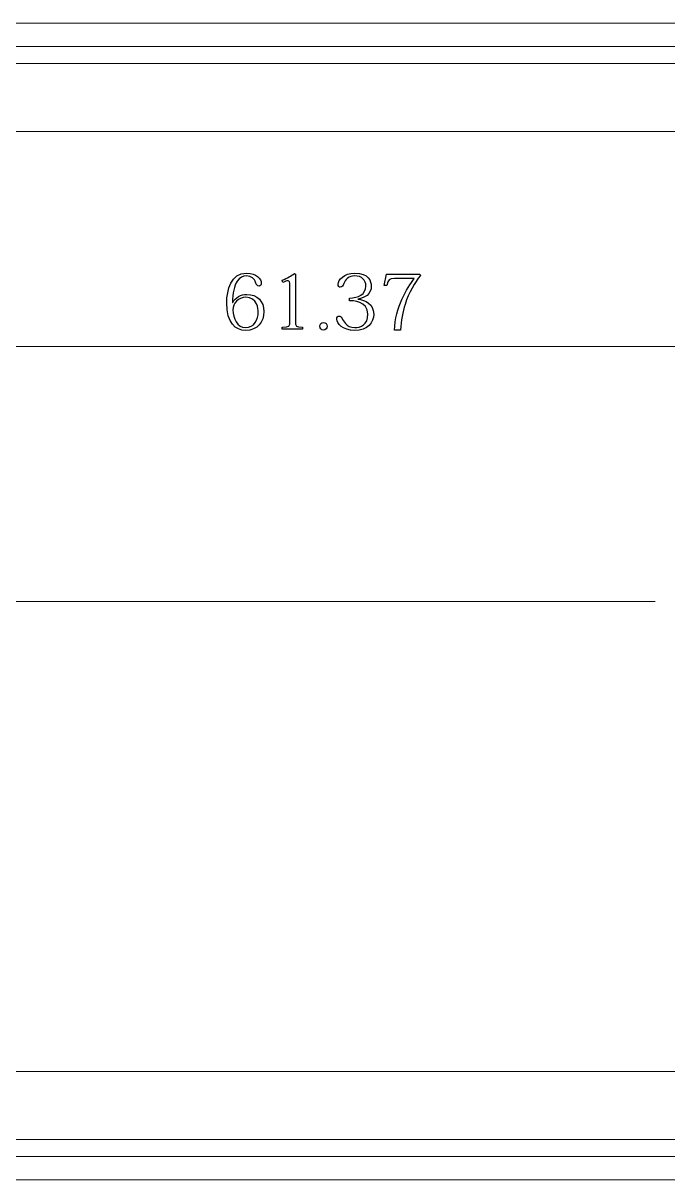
# Model space of a CAD drawing. Header units: millimetres. Extents: x -115 to 130, y -79 to 93.
# Drawn here: x 69.03 to 94.73, y 35.93 to 81.99 of the extents above; entities that cross this region are included whole.
import ezdxf

# ---------------------------------------------------------------- set-up
doc = ezdxf.new("R2010")
doc.units = ezdxf.units.MM
doc.header["$MEASUREMENT"] = 0
doc.layers.add('layer 1', color=7, linetype='Continuous')

msp = doc.modelspace()

# ---------------------------------------------------------------- linework, layer by layer
at = {"layer": 'layer 1', "lineweight": 18}
for points in [[(19.6286, 81.9926), (19.6286, 81.9926), (100.1466, 81.9926), (100.1466, 81.9926)], [(100.1466, 81.0613), (100.1466, 81.0613), (19.6286, 81.0613), (19.6286, 81.0613)], [(100.1466, 80.3839), (100.1466, 80.3839), (19.6286, 80.3839), (19.6286, 80.3839)], [(55.6119, 77.6746), (55.6119, 77.6746), (100.1466, 77.6746), (100.1466, 77.6746)], [(100.6546, 69.1233), (100.6546, 69.1233), (59.9299, 69.1233), (59.9299, 69.1233)], [(63.7399, 58.9633), (63.7399, 58.9633), (94.2199, 58.9633), (94.2199, 58.9633)], [(100.1466, 40.2519), (100.1466, 40.2519), (55.6119, 40.2519), (55.6119, 40.2519)], [(19.6286, 37.5426), (19.6286, 37.5426), (100.1466, 37.5426), (100.1466, 37.5426)], [(19.6286, 36.8653), (19.6286, 36.8653), (100.1466, 36.8653), (100.1466, 36.8653)], [(100.1466, 35.9339), (100.1466, 35.9339), (19.6286, 35.9339), (19.6286, 35.9339)]]:
    msp.add_open_spline(points, degree=3, dxfattribs=at)
at = {"layer": 'layer 1'}
for points, knots in [([(77.3716, 70.8735), (77.3716, 71.2393), (77.4447, 71.5349), (77.5636, 71.7208), (77.5636, 71.7208), (77.6642, 71.861), (77.7952, 71.9281), (77.9202, 71.9281), (77.9202, 71.9281), (78.1366, 71.9281), (78.2494, 71.8001), (78.2921, 71.6721), (78.2921, 71.6721), (78.3347, 71.5654), (78.3683, 71.5227), (78.4323, 71.5227), (78.4323, 71.5227), (78.4871, 71.5227), (78.5207, 71.5684), (78.5207, 71.6385), (78.5207, 71.6385), (78.5207, 71.8062), (78.3286, 72.0378), (77.9355, 72.0378), (77.9355, 72.0378), (77.3106, 72.0378), (77.146, 71.3795), (77.146, 70.8522), (77.146, 70.8522), (77.146, 70.0536), (77.4965, 69.7549), (77.8958, 69.7549), (77.8958, 69.7549), (78.3774, 69.7549), (78.6273, 70.0902), (78.6273, 70.5077), (78.6273, 70.5077), (78.6273, 70.907), (78.3652, 71.1935), (77.9446, 71.1935), (77.9446, 71.1935), (77.6977, 71.1935), (77.4996, 71.0655), (77.3807, 70.8735), (77.3807, 70.8735), (77.3807, 70.8735), (77.3716, 70.8735), (77.3716, 70.8735)], [0, 0, 0, 0, 0.0769231, 0.0769231, 0.0769231, 0.0769231, 0.1538462, 0.1538462, 0.1538462, 0.1538462, 0.2307692, 0.2307692, 0.2307692, 0.2307692, 0.3076923, 0.3076923, 0.3076923, 0.3076923, 0.3846154, 0.3846154, 0.3846154, 0.3846154, 0.4615385, 0.4615385, 0.4615385, 0.4615385, 0.5384615, 0.5384615, 0.5384615, 0.5384615, 0.6153846, 0.6153846, 0.6153846, 0.6153846, 0.6923077, 0.6923077, 0.6923077, 0.6923077, 0.7692308, 0.7692308, 0.7692308, 0.7692308, 0.8461538, 0.8461538, 0.8461538, 0.8461538, 1, 1, 1, 1]), ([(79.6606, 70.1328), (79.6606, 69.9103), (79.6454, 69.892), (79.3589, 69.892), (79.3589, 69.892), (79.3589, 69.892), (79.3589, 69.8006), (79.3589, 69.8006), (79.3589, 69.8006), (79.3589, 69.8006), (80.1697, 69.8006), (80.1697, 69.8006), (80.1697, 69.8006), (80.1697, 69.8006), (80.1697, 69.892), (80.1697, 69.892), (80.1697, 69.892), (79.8953, 69.892), (79.8801, 69.9103), (79.8801, 70.1328), (79.8801, 70.1328), (79.8801, 70.1328), (79.8801, 71.9982), (79.8801, 71.9982), (79.8801, 71.9982), (79.8801, 71.9982), (79.8466, 72.0195), (79.8466, 72.0195), (79.8466, 72.0195), (79.7155, 71.9251), (79.5722, 71.8428), (79.3528, 71.7544), (79.3528, 71.7544), (79.3528, 71.7544), (79.3802, 71.669), (79.3802, 71.669), (79.3802, 71.669), (79.4747, 71.7056), (79.5326, 71.733), (79.5875, 71.733), (79.5875, 71.733), (79.6454, 71.733), (79.6606, 71.6782), (79.6606, 71.5562), (79.6606, 71.5562), (79.6606, 71.5562), (79.6606, 70.1328), (79.6606, 70.1328)], [0, 0, 0, 0, 0.0769231, 0.0769231, 0.0769231, 0.0769231, 0.1538462, 0.1538462, 0.1538462, 0.1538462, 0.2307692, 0.2307692, 0.2307692, 0.2307692, 0.3076923, 0.3076923, 0.3076923, 0.3076923, 0.3846154, 0.3846154, 0.3846154, 0.3846154, 0.4615385, 0.4615385, 0.4615385, 0.4615385, 0.5384615, 0.5384615, 0.5384615, 0.5384615, 0.6153846, 0.6153846, 0.6153846, 0.6153846, 0.6923077, 0.6923077, 0.6923077, 0.6923077, 0.7692308, 0.7692308, 0.7692308, 0.7692308, 0.8461538, 0.8461538, 0.8461538, 0.8461538, 1, 1, 1, 1]), ([(82.3643, 71.0076), (82.5228, 71.0289), (82.6508, 71.0808), (82.7422, 71.1539), (82.7422, 71.1539), (82.852, 71.2484), (82.9068, 71.3795), (82.9068, 71.5136), (82.9068, 71.5136), (82.9068, 71.7147), (82.791, 72.0378), (82.2484, 72.0378), (82.2484, 72.0378), (81.8156, 72.0378), (81.584, 71.7635), (81.584, 71.602), (81.584, 71.602), (81.584, 71.5227), (81.6145, 71.477), (81.6693, 71.477), (81.6693, 71.477), (81.7486, 71.477), (81.776, 71.5258), (81.8126, 71.6233), (81.8126, 71.6233), (81.8644, 71.7788), (82.0107, 71.9281), (82.2424, 71.9281), (82.2424, 71.9281), (82.5319, 71.9281), (82.6904, 71.7574), (82.6904, 71.5227), (82.6904, 71.5227), (82.6904, 71.2057), (82.3887, 71.0472), (82.032, 71.0472), (82.032, 71.0472), (82.032, 71.0472), (82.032, 70.9406), (82.032, 70.9406), (82.032, 70.9406), (82.1631, 70.9406), (82.7727, 70.9406), (82.7727, 70.398), (82.7727, 70.398), (82.7727, 69.9835), (82.474, 69.8677), (82.2484, 69.8677), (82.2484, 69.8677), (82.0625, 69.8677), (81.9589, 69.9469), (81.8827, 70.0353), (81.8827, 70.0353), (81.8095, 70.0993), (81.7699, 70.1755), (81.7394, 70.2334), (81.7394, 70.2334), (81.6998, 70.3066), (81.6693, 70.3279), (81.6267, 70.3279), (81.6267, 70.3279), (81.5626, 70.3279), (81.5322, 70.2852), (81.5322, 70.206), (81.5322, 70.206), (81.5322, 70.0414), (81.7547, 69.7549), (82.2424, 69.7549), (82.2424, 69.7549), (82.7636, 69.7549), (83.0013, 70.081), (83.0013, 70.4102), (83.0013, 70.4102), (83.0013, 70.8064), (82.6782, 70.9771), (82.3643, 71.0015), (82.3643, 71.0015), (82.3643, 71.0015), (82.3643, 71.0076), (82.3643, 71.0076)], [0, 0, 0, 0, 0.047619, 0.047619, 0.047619, 0.047619, 0.0952381, 0.0952381, 0.0952381, 0.0952381, 0.1428571, 0.1428571, 0.1428571, 0.1428571, 0.1904762, 0.1904762, 0.1904762, 0.1904762, 0.2380952, 0.2380952, 0.2380952, 0.2380952, 0.2857143, 0.2857143, 0.2857143, 0.2857143, 0.3333333, 0.3333333, 0.3333333, 0.3333333, 0.3809524, 0.3809524, 0.3809524, 0.3809524, 0.4285714, 0.4285714, 0.4285714, 0.4285714, 0.4761905, 0.4761905, 0.4761905, 0.4761905, 0.5238095, 0.5238095, 0.5238095, 0.5238095, 0.5714286, 0.5714286, 0.5714286, 0.5714286, 0.6190476, 0.6190476, 0.6190476, 0.6190476, 0.6666667, 0.6666667, 0.6666667, 0.6666667, 0.7142857, 0.7142857, 0.7142857, 0.7142857, 0.7619048, 0.7619048, 0.7619048, 0.7619048, 0.8095238, 0.8095238, 0.8095238, 0.8095238, 0.8571429, 0.8571429, 0.8571429, 0.8571429, 0.9047619, 0.9047619, 0.9047619, 0.9047619, 1, 1, 1, 1]), ([(83.5195, 71.5471), (83.5865, 71.797), (83.614, 71.8214), (83.8243, 71.8214), (83.8243, 71.8214), (83.8243, 71.8214), (84.6198, 71.8214), (84.6198, 71.8214), (84.6198, 71.8214), (84.3303, 71.4496), (83.8578, 70.6754), (83.8334, 69.761), (83.8334, 69.761), (83.8334, 69.761), (84.0742, 69.761), (84.0742, 69.761), (84.0742, 69.761), (84.0864, 70.1603), (84.1565, 70.4986), (84.2541, 70.7912), (84.2541, 70.7912), (84.4095, 71.2819), (84.629, 71.6507), (84.8637, 71.9494), (84.8637, 71.9494), (84.8637, 71.9494), (84.8362, 71.9982), (84.8362, 71.9982), (84.8362, 71.9982), (84.8362, 71.9982), (83.5103, 71.9982), (83.5103, 71.9982), (83.5103, 71.9982), (83.5103, 71.9982), (83.4128, 71.5471), (83.4128, 71.5471), (83.4128, 71.5471), (83.4128, 71.5471), (83.5195, 71.5471), (83.5195, 71.5471)], [0, 0, 0, 0, 0.0909091, 0.0909091, 0.0909091, 0.0909091, 0.1818182, 0.1818182, 0.1818182, 0.1818182, 0.2727273, 0.2727273, 0.2727273, 0.2727273, 0.3636364, 0.3636364, 0.3636364, 0.3636364, 0.4545455, 0.4545455, 0.4545455, 0.4545455, 0.5454545, 0.5454545, 0.5454545, 0.5454545, 0.6363636, 0.6363636, 0.6363636, 0.6363636, 0.7272727, 0.7272727, 0.7272727, 0.7272727, 0.8181818, 0.8181818, 0.8181818, 0.8181818, 1, 1, 1, 1]), ([(78.4018, 70.4955), (78.4018, 70.1907), (78.2433, 69.8677), (77.8958, 69.8677), (77.8958, 69.8677), (77.5605, 69.8677), (77.3899, 70.2517), (77.3899, 70.5717), (77.3899, 70.5717), (77.3899, 70.8369), (77.6002, 71.0747), (77.9019, 71.0747), (77.9019, 71.0747), (78.3652, 71.0747), (78.4018, 70.59), (78.4018, 70.4955)], [0, 0, 0, 0, 0.2, 0.2, 0.2, 0.2, 0.4, 0.4, 0.4, 0.4, 0.6, 0.6, 0.6, 0.6, 1, 1, 1, 1]), ([(80.9957, 70.078), (80.9134, 70.078), (80.8524, 70.0079), (80.8524, 69.9225), (80.8524, 69.9225), (80.8524, 69.8402), (80.9134, 69.7671), (80.9957, 69.7671), (80.9957, 69.7671), (81.081, 69.7671), (81.142, 69.8402), (81.142, 69.9225), (81.142, 69.9225), (81.142, 70.0018), (81.0871, 70.078), (80.9957, 70.078)], [0, 0, 0, 0, 0.2, 0.2, 0.2, 0.2, 0.4, 0.4, 0.4, 0.4, 0.6, 0.6, 0.6, 0.6, 1, 1, 1, 1])]:
    msp.add_open_spline(points, degree=3, knots=knots, dxfattribs=at)

doc.saveas('drawing.dxf')
